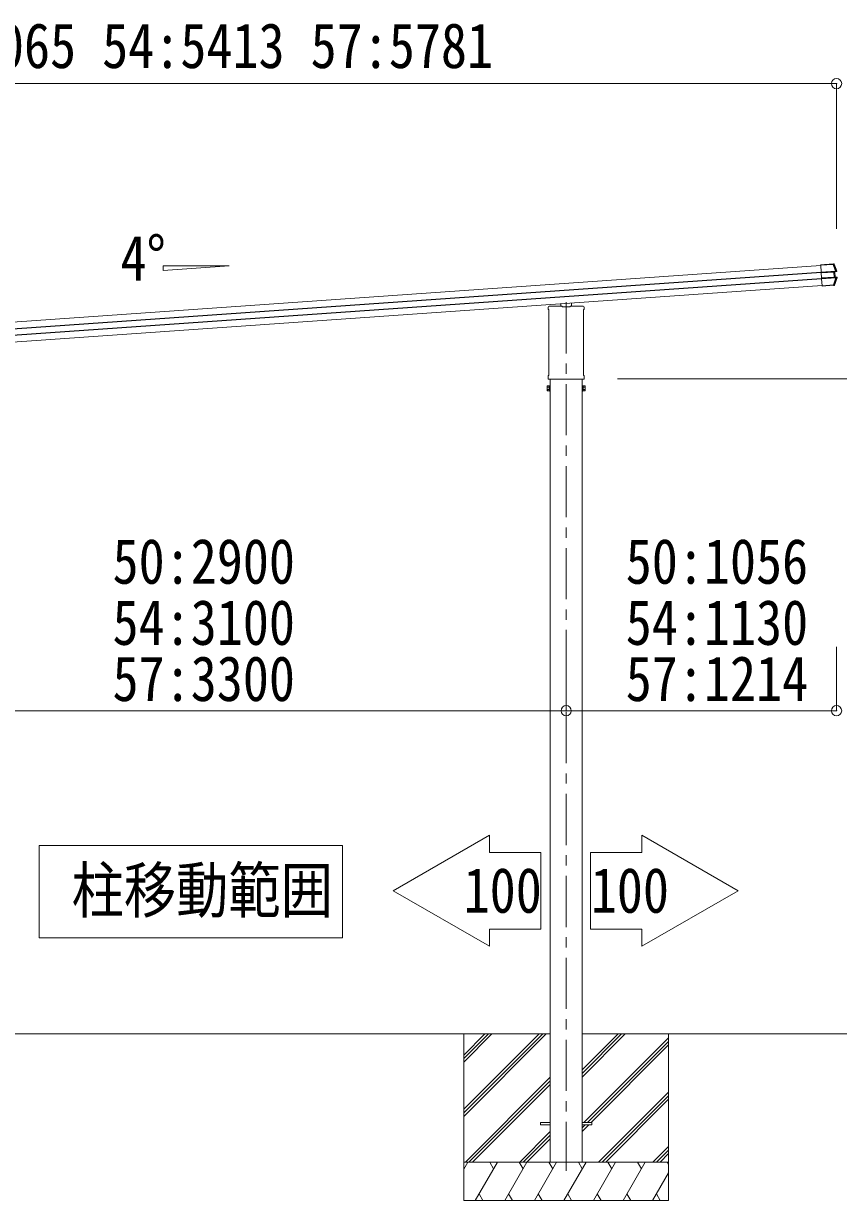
# Model space of a CAD drawing. Units: millimetres, scale not verified. Extents: x -11243 to 11243, y -7760 to 7760.
# Drawn here: x 4516 to 7698, y -5109 to -514 of the extents above; entities that cross this region are included whole.
import ezdxf
from ezdxf.enums import TextEntityAlignment as Align

# ---------------------------------------------------------------- set-up
doc = ezdxf.new("R2010")
doc.units = ezdxf.units.MM
doc.header["$LTSCALE"] = 40
doc.header["$PDMODE"] = 32
doc.header["$PDSIZE"] = 40
doc.linetypes.add('CHAIN1', pattern=[8, 5, -1, 1, -1])
for name, color, linetype, lineweight in [('0-0_0', 7, 'Continuous', 9), ('0-1_本体', 5, 'CHAIN1', 9), ('0-3_ELV2', 4, 'Continuous', 9), ('0-6_OTH_LINE', 7, 'Continuous', 9), ('0-7_SHAPE', 4, 'Continuous', 9)]:
    doc.layers.add(name, color=color, linetype=linetype, lineweight=lineweight)
doc.styles.add('ＭＳ ゴシック', font='')
doc.styles.get('ＭＳ ゴシック').set_extended_font_data('MS Gothic')

msp = doc.modelspace()

# ---------------------------------------------------------------- linework, layer by layer
at = {"layer": '0-0_0'}
for p, q in [((3797.53, -4459.39), (6572.45, -4459.39)), ((6234.95, -4459.39), (6234.95, -5109.39)), ((6234.95, -4753.56), (6529.13, -4459.39)), ((6234.95, -4767.7), (6543.27, -4459.39)), ((6234.95, -4781.85), (6557.41, -4459.39)), ((6234.95, -4569.72), (6345.28, -4459.39)), ((6234.95, -4555.57), (6331.14, -4459.39)), ((6234.95, -4541.43), (6317, -4459.39)), ((6697.45, -4459.39), (7791.01, -4459.39)), ((6697.45, -4627.72), (6865.78, -4459.39)), ((6697.45, -4613.57), (6851.64, -4459.39)), ((6697.45, -4599.43), (6837.5, -4459.39)), ((6704.12, -4804.89), (7034.95, -4474.07)), ((6718.27, -4804.89), (7034.95, -4488.21)), ((6732.41, -4804.89), (7034.95, -4502.35)), ((7034.95, -4459.39), (7034.95, -5109.39)), ((6241.26, -4959.39), (6572.45, -4628.2)), ((6255.4, -4959.39), (6572.45, -4642.34)), ((6269.54, -4959.39), (6572.45, -4656.48)), ((6761.76, -4959.39), (7034.95, -4686.2)), ((6775.9, -4959.39), (7034.95, -4700.34)), ((6790.04, -4959.39), (7034.95, -4714.48)), ((6697.45, -4839.85), (6723.41, -4813.89)), ((6697.45, -4825.7), (6709.27, -4813.89)), ((6572.45, -4840.33), (6453.39, -4959.39)), ((6467.53, -4959.39), (6572.45, -4854.47)), ((6481.67, -4959.39), (6572.45, -4868.61)), ((6973.89, -4959.39), (7034.95, -4898.33)), ((6988.03, -4959.39), (7034.95, -4912.47)), ((7034.95, -4959.39), (6234.95, -4959.39)), ((6234.95, -4986.89), (6250.83, -4959.39)), ((6279.69, -5109.39), (6366.3, -4959.39)), ((6351.3, -4985.37), (6336.3, -4959.39)), ((6395.17, -5109.39), (6481.77, -4959.39)), ((6466.77, -4985.37), (6451.76, -4959.39)), ((6510.63, -5109.39), (6597.24, -4959.39)), ((6582.24, -4985.37), (6567.24, -4959.39)), ((6626.11, -5109.39), (6712.71, -4959.39)), ((6697.71, -4985.37), (6682.71, -4959.38)), ((6741.58, -5109.39), (6828.18, -4959.39)), ((6813.18, -4985.37), (6798.18, -4959.39)), ((6857.05, -5109.39), (6943.65, -4959.39)), ((6913.65, -4959.39), (6928.65, -4985.37)), ((7002.17, -4959.39), (7034.95, -4926.61)), ((7029.12, -4959.39), (7034.95, -4969.49)), ((6972.52, -5109.39), (7034.95, -5001.25)), ((6294.69, -5083.41), (6309.69, -5109.39)), ((6410.16, -5083.41), (6425.16, -5109.39)), ((6525.63, -5083.41), (6540.63, -5109.39)), ((6641.1, -5083.41), (6656.1, -5109.39)), ((6756.57, -5083.41), (6771.57, -5109.39)), ((6872.04, -5083.41), (6887.04, -5109.39)), ((6987.51, -5083.41), (7002.51, -5109.39)), ((6234.95, -5109.39), (7034.95, -5109.39))]:
    msp.add_line(p, q, dxfattribs=at)
at = {"layer": '0-1_本体'}
msp.add_line((6634.95, -1601.78), (6634.95, -4994.12), dxfattribs=at)
at = {"layer": '0-3_ELV2'}
for p, q in [((2730.75, -1801.21), (7628.99, -1458.69)), ((7628.82, -1456.3), (7643.27, -1455.29)), ((7628.84, -1456.51), (7628.82, -1456.3)), ((7628.92, -1457.71), (7628.84, -1456.51)), ((7677.64, -1454.31), (7628.92, -1457.71)), ((7644.27, -1455.2), (7644.37, -1454.97)), ((7680.23, -1452.46), (7644.37, -1454.97)), ((7686.58, -1480.76), (7677.64, -1454.31)), ((7678.79, -1453), (7680.23, -1452.46)), ((7680.49, -1454.08), (7689.51, -1480.65)), ((2732.56, -1827.11), (7630.8, -1484.59)), ((2732.66, -1828.5), (7630.9, -1485.98)), ((2734.28, -1851.72), (7632.52, -1509.2)), ((2734.38, -1853.14), (7632.62, -1510.62)), ((7630.8, -1484.66), (7686.58, -1480.76)), ((7686.69, -1482.34), (7630.92, -1486.24)), ((7630.99, -1487.38), (7630.92, -1486.24)), ((7630.99, -1487.38), (7679.94, -1483.95)), ((7631.03, -1487.87), (7630.99, -1487.38)), ((7632.37, -1507.06), (7631.03, -1487.87)), ((7632.37, -1507.06), (7681.32, -1503.64)), ((7632.41, -1507.55), (7632.37, -1507.06)), ((7681.35, -1504.13), (7632.41, -1507.55)), ((7632.49, -1508.73), (7632.41, -1507.55)), ((7632.49, -1508.73), (7688.43, -1504.81)), ((7632.61, -1510.48), (7632.49, -1508.73)), ((7688.55, -1506.57), (7632.61, -1510.48)), ((7634.53, -1537.94), (7632.61, -1510.48)), ((7679.3, -1534.81), (7688.55, -1506.57)), ((7679.94, -1483.95), (7679.97, -1484.44)), ((7681.32, -1503.64), (7681.35, -1504.13)), ((7691.36, -1506.25), (7681.98, -1534.69)), ((7688.23, -1482.41), (7682.52, -1483.99)), ((7688.23, -1482.41), (7682.52, -1483.99)), ((7684.5, -1484.13), (7682.97, -1484.31)), ((7683.34, -1483.79), (7684.87, -1483.61)), ((7683.9, -1503.73), (7689.95, -1504.53)), ((7684.3, -1503.36), (7685.84, -1503.32)), ((7685.84, -1503.32), (7684.5, -1484.13)), ((7686.28, -1503.78), (7684.74, -1503.82)), ((7684.87, -1483.61), (7690.62, -1482.07)), ((7692.4, -1504.54), (7686.28, -1503.78)), ((7686.58, -1480.76), (7686.69, -1482.34)), ((7688.3, -1482.39), (7688.23, -1482.41)), ((7688.43, -1504.81), (7688.55, -1506.57)), ((7690.62, -1482.07), (7688.61, -1482.31)), ((7690.28, -1504.56), (7692.4, -1504.54)), ((2736.19, -1879.02), (7634.43, -1536.5)), ((7634.53, -1537.94), (7679.3, -1534.81)), ((7634.6, -1538.91), (7634.53, -1537.94)), ((7679.37, -1535.78), (7634.6, -1538.91)), ((7679.37, -1535.78), (7679.3, -1534.81)), ((7681.41, -1536.98), (7680.51, -1535.76)), ((6613.95, -1617.7), (6613.95, -1607.86)), ((6655.95, -1617.7), (6655.95, -1604.92)), ((6564.7, -1626.7), (6564.7, -1621.95)), ((6566.49, -1630.17), (6566.49, -1630.17)), ((6566.7, -1630.58), (6566.7, -1887.33)), ((6568.95, -1617.7), (6618.95, -1617.7)), ((6619.45, -1619.7), (6619.45, -1618.2)), ((6650.45, -1619.7), (6619.45, -1619.7)), ((6650.45, -1618.2), (6650.45, -1619.7)), ((6650.95, -1617.7), (6700.95, -1617.7)), ((6703.2, -1887.33), (6703.2, -1630.58)), ((6703.41, -1630.17), (6703.41, -1630.17)), ((6705.2, -1621.95), (6705.2, -1626.7)), ((6560.95, -1930.1), (6561.71, -1928.79)), ((6560.95, -1930.1), (6560.95, -1947.1)), ((6567.95, -1928.79), (6561.71, -1928.79)), ((6564.7, -1899.2), (6564.7, -1891.2)), ((6566.4, -1902.6), (6566.4, -1902.6)), ((6566.49, -1887.74), (6566.49, -1887.74)), ((6566.7, -1902.7), (6566.68, -1902.7)), ((6566.7, -1902.7), (6703.2, -1902.7)), ((6567.95, -1948.42), (6567.95, -1928.79)), ((6567.95, -1929.4), (6570.45, -1929.4)), ((6572.45, -1902.7), (6572.45, -4959.39)), ((6697.45, -4959.39), (6697.45, -1902.7)), ((6701.95, -1929.4), (6699.45, -1929.4)), ((6701.95, -1948.42), (6701.95, -1928.79)), ((6701.95, -1928.79), (6708.19, -1928.79)), ((6703.22, -1902.7), (6703.2, -1902.7)), ((6703.41, -1887.74), (6703.41, -1887.74)), ((6705.2, -1891.2), (6705.2, -1899.2)), ((6708.95, -1930.1), (6708.19, -1928.79)), ((6708.95, -1930.1), (6708.95, -1947.1)), ((6560.95, -1947.1), (6561.71, -1948.42)), ((6567.95, -1933.7), (6561.71, -1933.7)), ((6567.95, -1943.51), (6561.71, -1943.51)), ((6567.95, -1948.42), (6561.71, -1948.42)), ((6570.45, -1947.8), (6567.95, -1947.8)), ((6699.45, -1947.8), (6701.95, -1947.8)), ((6701.95, -1933.7), (6708.19, -1933.7)), ((6701.95, -1943.51), (6708.19, -1943.51)), ((6701.95, -1948.42), (6708.19, -1948.42)), ((6708.95, -1947.1), (6708.19, -1948.42)), ((6534.95, -4804.89), (6572.45, -4804.89)), ((6534.95, -4804.89), (6534.95, -4813.89)), ((6534.95, -4813.89), (6572.45, -4813.89)), ((6697.45, -4804.89), (6734.95, -4804.89)), ((6697.45, -4813.89), (6734.95, -4813.89)), ((6734.95, -4804.89), (6734.95, -4813.89))]:
    msp.add_line(p, q, dxfattribs=at)
for points in [[(7628.84, -1456.51), (7677.56, -1453.1), (7677.64, -1454.31)], [(7630.92, -1486.24), (7630.8, -1484.66), (7628.92, -1457.71)], [(7677.56, -1453.1), (7677.83, -1453.08), (7678.08, -1453.07), (7678.31, -1453.05), (7678.5, -1453.03), (7678.65, -1453.02), (7678.75, -1453.01), (7678.79, -1453)], [(7680.49, -1454.08), (7680.43, -1454.04), (7680.34, -1454.01), (7680.22, -1453.99), (7680.07, -1453.98), (7679.88, -1453.98), (7679.67, -1453.99), (7679.43, -1454.01), (7679.17, -1454.04), (7678.89, -1454.08), (7678.59, -1454.12), (7678.28, -1454.18), (7677.97, -1454.24), (7677.64, -1454.31)], [(7680.23, -1452.46), (7680.66, -1452.48), (7681.07, -1452.61), (7681.43, -1452.84), (7681.72, -1453.16), (7681.93, -1453.54)], [(7681.93, -1453.54), (7681.74, -1453.61), (7680.96, -1453.9), (7680.49, -1454.08)], [(7681.32, -1503.64), (7679.97, -1484.44), (7631.03, -1487.87)], [(7682.51, -1483.99), (7682.35, -1484.09), (7682.25, -1484.28), (7682.22, -1484.51)], [(7682.52, -1483.99), (7682.52, -1483.99), (7682.52, -1483.99), (7682.52, -1483.99), (7682.52, -1483.99), (7682.52, -1483.99), (7682.52, -1483.99), (7682.51, -1483.99), (7682.51, -1483.99), (7682.51, -1483.99), (7682.51, -1483.99), (7682.51, -1483.99), (7682.51, -1483.99), (7682.51, -1483.99), (7682.51, -1483.99), (7682.51, -1483.99), (7682.51, -1483.99)], [(7683.89, -1503.73), (7683.72, -1503.65), (7683.59, -1503.48), (7683.54, -1503.26)], [(7683.89, -1503.73), (7683.89, -1503.73), (7683.89, -1503.73), (7683.89, -1503.73), (7683.89, -1503.73), (7683.89, -1503.73), (7683.89, -1503.73), (7683.89, -1503.73), (7683.89, -1503.73), (7683.9, -1503.73), (7683.9, -1503.73), (7683.9, -1503.73), (7683.9, -1503.73), (7683.9, -1503.73), (7683.9, -1503.73), (7683.9, -1503.73), (7683.9, -1503.73)], [(7686.58, -1480.76), (7687, -1480.7), (7687.4, -1480.65), (7687.8, -1480.61), (7688.17, -1480.6), (7688.51, -1480.59), (7688.81, -1480.6), (7689.07, -1480.63)], [(7688.23, -1482.41), (7688.08, -1482.37), (7687.91, -1482.35), (7687.7, -1482.33), (7687.47, -1482.32), (7687.22, -1482.32), (7686.96, -1482.32), (7686.69, -1482.34)], [(7688.3, -1482.39), (7688.46, -1482.33), (7688.62, -1482.24), (7688.76, -1482.12), (7688.88, -1481.97), (7688.98, -1481.81), (7689.06, -1481.63), (7689.12, -1481.43), (7689.14, -1481.23), (7689.15, -1481.03), (7689.12, -1480.83), (7689.07, -1480.63)], [(7688.43, -1504.81), (7688.69, -1504.79), (7688.96, -1504.76), (7689.21, -1504.73), (7689.44, -1504.68), (7689.64, -1504.64), (7689.81, -1504.58), (7689.95, -1504.53)], [(7691.01, -1506.36), (7690.77, -1506.44), (7690.47, -1506.5), (7690.14, -1506.54), (7689.77, -1506.57), (7689.38, -1506.59), (7688.97, -1506.59), (7688.55, -1506.57)], [(7689.07, -1480.63), (7689.29, -1480.62), (7689.43, -1480.62), (7689.51, -1480.65)], [(7689.51, -1480.65), (7689.67, -1480.63), (7690.31, -1480.56), (7691.53, -1480.41)], [(7689.95, -1504.53), (7690.03, -1504.54), (7690.22, -1504.58), (7690.41, -1504.66), (7690.58, -1504.78), (7690.73, -1504.92), (7690.86, -1505.09), (7690.96, -1505.29), (7691.04, -1505.5), (7691.08, -1505.71), (7691.09, -1505.94), (7691.07, -1506.15), (7691.01, -1506.36)], [(7690.03, -1504.54), (7690.16, -1504.55), (7690.24, -1504.56), (7690.28, -1504.56)], [(7691.53, -1480.41), (7691.58, -1480.64), (7691.59, -1480.87), (7691.56, -1481.1), (7691.48, -1481.33), (7691.37, -1481.53), (7691.22, -1481.71), (7691.05, -1481.87), (7690.85, -1481.98), (7690.62, -1482.07)], [(7691.36, -1506.25), (7691.29, -1506.3), (7691.17, -1506.34), (7691.01, -1506.36)], [(7693.48, -1506.22), (7693.31, -1506.23), (7692.64, -1506.24), (7691.36, -1506.25)], [(7692.4, -1504.54), (7692.6, -1504.58), (7692.8, -1504.65), (7692.98, -1504.75), (7693.14, -1504.89), (7693.28, -1505.04), (7693.39, -1505.21), (7693.47, -1505.41), (7693.52, -1505.61), (7693.54, -1505.81), (7693.53, -1506.02), (7693.48, -1506.22)], [(7678.22, -1536.01), (7634.61, -1539.06), (7634.6, -1538.91)], [(7681.41, -1536.98), (7679.63, -1537.11), (7679.22, -1536)], [(7679.3, -1534.81), (7679.61, -1534.84), (7679.91, -1534.87), (7680.2, -1534.89), (7680.48, -1534.9), (7680.74, -1534.9), (7680.98, -1534.9), (7681.2, -1534.89), (7681.4, -1534.87), (7681.57, -1534.85), (7681.72, -1534.82), (7681.83, -1534.78), (7681.92, -1534.74), (7681.98, -1534.69)], [(7680.51, -1535.76), (7680.48, -1535.75), (7680.4, -1535.74), (7680.26, -1535.74), (7680.08, -1535.74), (7679.87, -1535.75), (7679.62, -1535.76), (7679.37, -1535.78)], [(7682.87, -1535.91), (7682.75, -1536.15), (7682.59, -1536.38), (7682.4, -1536.57), (7682.18, -1536.73), (7681.94, -1536.86), (7681.68, -1536.94), (7681.41, -1536.98)], [(7681.98, -1534.69), (7682.12, -1534.89), (7682.7, -1535.68), (7682.87, -1535.91)], [(6566.51, -1902.67), (6566.45, -1902.64), (6566.4, -1902.6)], [(6566.68, -1902.7), (6566.52, -1902.67), (6566.51, -1902.67)], [(6703.39, -1902.67), (6703.23, -1902.7), (6703.22, -1902.7)], [(6703.5, -1902.6), (6703.5, -1902.6), (6703.39, -1902.67)]]:
    msp.add_lwpolyline(points, dxfattribs=at)
for points in [[(6570.45, -1949.1), (6570.45, -1928.1), (6572.45, -1928.1), (6572.45, -1949.1)], [(6699.45, -1949.1), (6699.45, -1928.1), (6697.45, -1928.1), (6697.45, -1949.1)]]:
    msp.add_lwpolyline(points, close=True, dxfattribs=at)
for centre, radius, start, end in [((7678.91, -1454.69), 1.7, 21.24384, 93.90244), ((7214.15, -1635.71), 502, 18.0204, 21.27757), ((7215.69, -1352.2), 502, 338.53316, 342.13183), ((7683.47, -1484.27), 0.5, 105.07473, 184.05239), ((7684.8, -1503.32), 0.5, 183.94761, 262.92527), ((7688.27, -1481.06), 1.3, 285.09292, 18.07159), ((7690.12, -1505.85), 1.3, 342.07517, 82.89229), ((7680.39, -1534.07), 1.7, 274.14537, 338.48025), ((6568.95, -1621.95), 4.25, 90, 180), ((6568.95, -1626.7), 4.25, 180, 234.62358), ((6566.2, -1630.58), 0.5, 0.0463, 54.58271), ((6700.95, -1621.95), 4.25, 0, 90), ((6703.7, -1630.58), 0.5, 125.41729, 179.9537), ((6700.95, -1626.7), 4.25, 305.37642, 0), ((6565.29, -1931.24), 4.34, 145.61575, 214.38425), ((6568.95, -1891.2), 4.25, 125.37642, 180), ((6568.95, -1899.2), 4.25, 180, 233.11111), ((6566.2, -1887.33), 0.5, 305.4181, 359.95288), ((6703.7, -1887.33), 0.5, 180.04713, 234.58188), ((6700.95, -1891.2), 4.25, 0, 54.62358), ((6700.95, -1899.2), 4.25, 306.88889, 360), ((6704.6, -1931.24), 4.34, 325.61575, 34.38425), ((6565.29, -1945.97), 4.34, 145.61575, 214.38425), ((6577.19, -1938.6), 16.24, 162.41205, 197.58795), ((6692.71, -1938.6), 16.24, 342.41205, 17.58795), ((6704.6, -1945.97), 4.34, 325.61575, 34.38425)]:
    msp.add_arc(centre, radius, start, end, dxfattribs=at)
for centre, major_axis, ratio, start_param, end_param in [((7643.27, -1455.27), (0.998, 0.07), 0.017595, 4.7122274, 6.2743886), ((7679.99, -1484.63), (3.49, 0.24), 0.19438, 0.7466997, 1.5707963), ((7680.02, -1485.12), (2.99, 0.21), 0.226777, 0.7278121, 1.5707963), ((7681.27, -1502.96), (2.99, 0.21), 0.226777, 4.712389, 5.5553732), ((7681.3, -1503.45), (3.49, 0.24), 0.19438, 4.712389, 5.5364856), ((7680.03, -1485.2), (2.95, 0.89), 0.009865, 0.0588492, 0.7255749), ((7679.9, -1484.71), (3.44, 0.92), 0.008567, 0.0594212, 0.7073573), ((7681.26, -1502.88), (3.04, -0.47), 0.009865, 5.5576105, 6.2243361), ((7681.2, -1503.38), (3.54, -0.43), 0.008567, 5.575828, 6.2237641), ((7685, -1484.09), (-0.497, -0.059), 0.99813, 4.8556519, 6.2342892), ((7686.34, -1503.29), (-0.501, -0.01), 0.99813, 0.0488961, 1.4275334), ((7678.23, -1536.07), (0.998, 0.07), 0.06113, 0.0179792, 1.5712474), ((6619.01, -1618.14), (0.481, -0.181), 0.828259, 1.9947436, 1.996569), ((6618.95, -1618.2), (0.354, 0.354), 0.999467, 5.4996506, 7.06672), ((6619.01, -1618.14), (-0.181, 0.481), 0.828259, 4.2866163, 4.2884417), ((6650.95, -1618.2), (0.354, -0.354), 0.999467, 2.358058, 3.9251274), ((6650.89, -1618.14), (0.181, 0.481), 0.828259, 1.9947436, 1.996569), ((6650.89, -1618.14), (0.481, 0.181), 0.828259, 1.1450236, 1.146849)]:
    msp.add_ellipse(centre, major_axis=major_axis, ratio=ratio, start_param=start_param, end_param=end_param, dxfattribs=at)
at = {"layer": '0-6_OTH_LINE', "color": 6}
for p, q in [((7691.01, -748.55), (2626.47, -748.55)), ((7691.01, -748.55), (7691.01, -1315.17)), ((7883.01, -1901.6), (6835.87, -1901.6)), ((6635.03, -3197.06), (6635.03, -2947.06)), ((7691.01, -3197.06), (7691.01, -2947.06)), ((6635.03, -3197.06), (3735.03, -3197.06)), ((6635.03, -3197.06), (7691.01, -3197.06))]:
    msp.add_line(p, q, dxfattribs=at)
at = {"layer": '0-6_OTH_LINE'}
for p, q in [((6335.25, -3683.03), (6335.25, -3750.23)), ((6930.32, -3683.03), (6930.32, -3750.23)), ((4577.14, -4084.03), (4577.14, -3724.03)), ((4577.14, -3724.03), (5762.09, -3724.03)), ((5762.09, -3724.03), (5762.09, -4084.03)), ((5762.09, -4084.03), (4577.14, -4084.03)), ((6335.25, -4049.83), (6535.65, -4049.83)), ((6335.25, -4049.83), (6335.25, -4117.03)), ((6930.32, -4049.83), (6729.92, -4049.83)), ((6930.32, -4049.83), (6930.32, -4117.03))]:
    msp.add_line(p, q, dxfattribs=at)
for points in [[(6335.25, -4117.03), (5959.4, -3900.03), (6335.25, -3683.03)], [(6930.32, -4117.03), (7306.18, -3900.03), (6930.32, -3683.03)], [(6335.25, -3750.23), (6535.65, -3750.23), (6535.65, -4049.83)], [(6930.32, -3750.23), (6729.92, -3750.23), (6729.92, -4049.83)]]:
    msp.add_lwpolyline(points, dxfattribs=at)
at = {"layer": '0-6_OTH_LINE', "color": 6}
for p in [(7691.01, -748.55), (6635.03, -3197.06), (7691.01, -3197.06)]:
    msp.add_point(p, dxfattribs=at)
at = {"layer": '0-7_SHAPE'}
for p, q in [((5061.32, -1459.59), (5319.33, -1459.59)), ((5061.32, -1477.63), (5319.33, -1459.59)), ((5061.32, -1459.59), (5061.32, -1477.63))]:
    msp.add_line(p, q, dxfattribs=at)

# ---------------------------------------------------------------- texts
at = {"layer": '0-6_OTH_LINE', "style": 'ＭＳ ゴシック', "width": 0.85}
for s, p in [('50:5065 54:5413 57:5781', (4008.74, -740.55)), ('50:2900', (4863.46, -2754.08)), ('50:1056', (6867.54, -2754.08)), ('54:3100', (4863.46, -2992.79)), ('54:1130', (6867.54, -2992.79)), ('57:3300', (4863.46, -3212.09)), ('57:1214', (6867.54, -3212.09)), ('柱移動範囲', (4703.64, -4038.79)), ('100', (6234.43, -4038.79)), ('100', (6731.15, -4038.79))]:
    msp.add_text(s, height=176, dxfattribs=at).set_placement(p, align=Align.BOTTOM_LEFT)
at = {"layer": '0-7_SHAPE', "color": 7, "style": 'ＭＳ ゴシック', "width": 0.85}
msp.add_text('4°', height=176, dxfattribs=at).set_placement((4894.5, -1570.14), align=Align.BOTTOM_LEFT)

doc.saveas('drawing.dxf')
